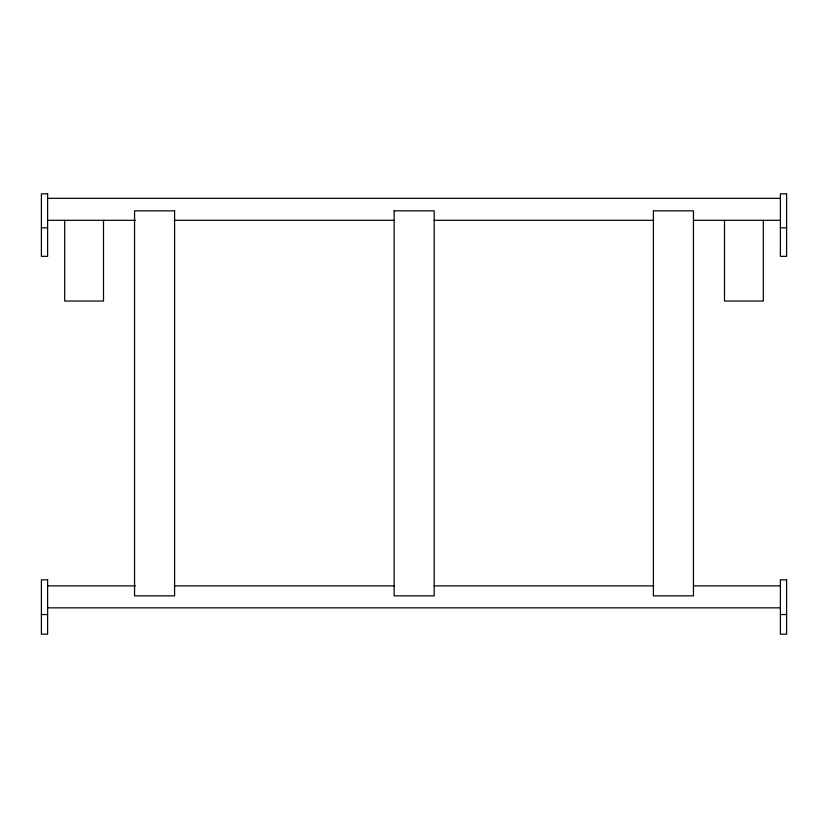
<?xml version="1.0" encoding="UTF-8"?>
<svg xmlns="http://www.w3.org/2000/svg" width="828" height="828" viewBox="0 0 828 828"><rect width="100%" height="100%" fill="white"/><g stroke="black" fill="none" stroke-linecap="round" stroke-linejoin="round"><path stroke-width="1.24" d="M47.61 198.337L780.39 198.337M47.61 220.31L135.492 220.31M174.263 220.31L393.973 220.31M434.027 220.31L653.737 220.31M693.802 220.31L780.39 220.31M41.4 227.824L47.61 227.824M780.39 227.824L786.6 227.824M47.61 585.882L135.492 585.882M174.263 585.882L393.973 585.882M434.027 585.882L653.737 585.882M693.802 585.882L780.39 585.882M47.61 607.845L780.39 607.845M41.4 614.542L47.61 614.542M780.39 614.542L786.6 614.542M763.312 220.31L763.312 301.04L724.5 301.04L724.5 220.31M103.5 220.31L103.5 301.04L64.688 301.04L64.688 220.31M394.138 210.84L394.138 595.86L434.182 595.86L434.182 210.84L394.138 210.84M653.406 210.84L653.406 595.86L693.45 595.86L693.45 210.84L653.406 210.84M47.61 193.835L41.4 193.835L41.4 256.349L47.61 256.328L47.61 193.835M786.6 193.835L780.39 193.835L780.39 256.349L786.6 256.349L786.6 193.835M174.594 210.84L134.55 210.84L134.55 595.86L174.594 595.86L174.594 210.84M47.61 579.828L41.4 579.828L41.4 634.165L47.61 634.165L47.61 579.828M786.6 579.828L780.39 579.828L780.39 634.165L786.6 634.165L786.6 579.828"/></g></svg>
